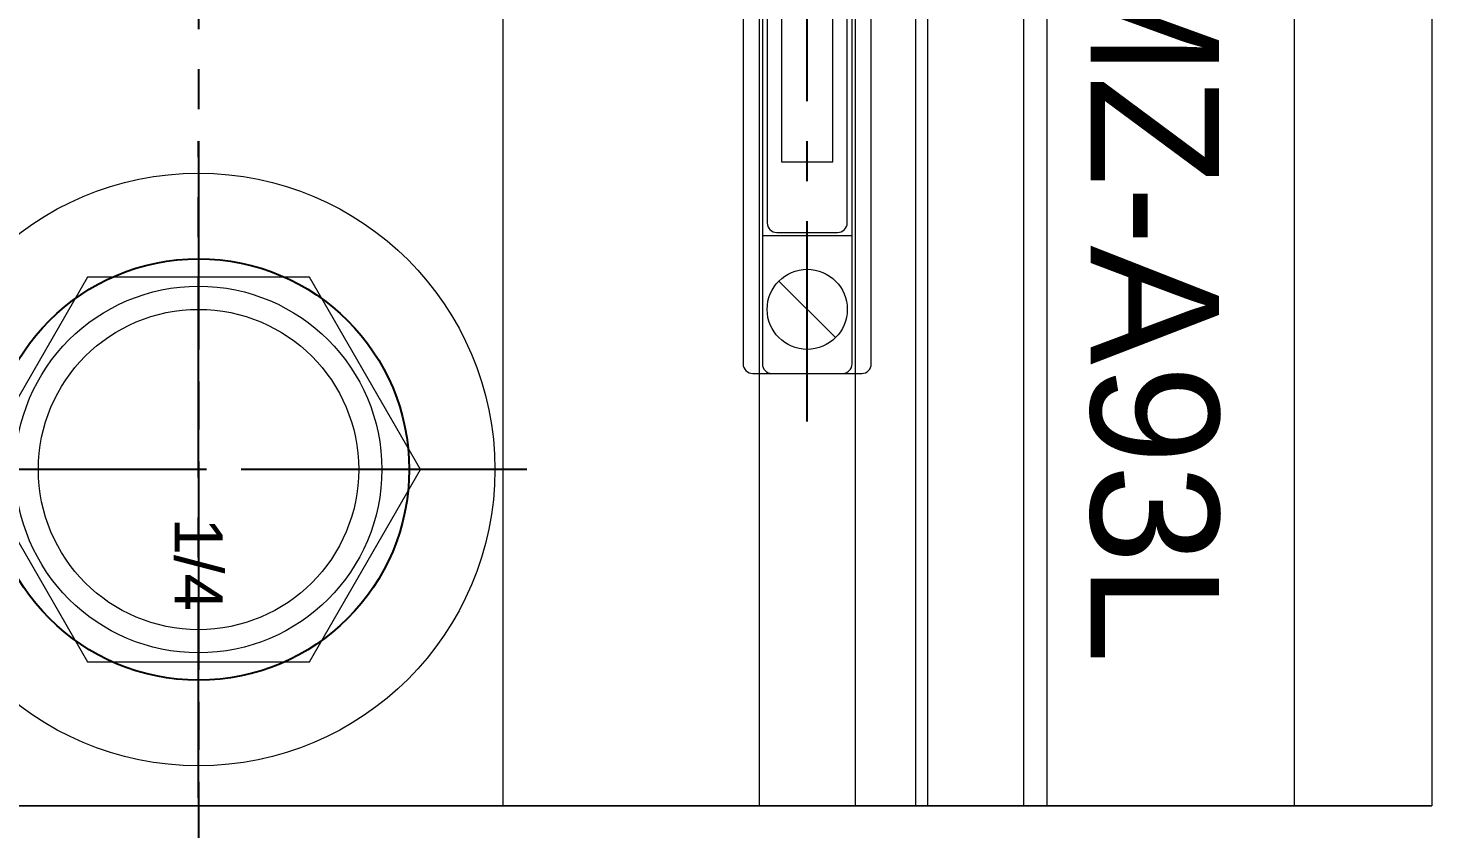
# Model space of a CAD drawing. Header units: inches. Extents: x 0 to 77285, y -118 to 40065.
# Drawn here: x 70690.54 to 70734.36, y 25157.23 to 25182.51 of the extents above; entities that cross this region are included whole.
import ezdxf
from ezdxf.enums import TextEntityAlignment as Align

# ---------------------------------------------------------------- set-up
doc = ezdxf.new("R2010")
doc.units = ezdxf.units.IN
doc.header["$LTSCALE"] = 5
doc.header["$MEASUREMENT"] = 0
doc.linetypes.add('CENTER', pattern=[2, 1.25, -0.25, 0.25, -0.25])
for name, color, linetype in [('11', 1, 'CENTER'), ('BOM-T', 4, 'Continuous'), ('T', 3, 'Continuous')]:
    doc.layers.add(name, color=color, linetype=linetype)
doc.layers.add('88', color=35, linetype='Continuous', lineweight=5)
doc.styles.get("Standard").update_dxf_attribs({"font": 'arial.ttf'})

# ---------------------------------------------------------------- blocks, each defined once
blk = doc.blocks.new('A$C323c1dae')
for p, q in [((9.5, 0), (9.5, -71)), ((9.5, 0), (9.5, -71)), ((17.5, 0), (17.5, -71)), ((17.5, 0), (17.5, -71)), ((20.5, 0), (20.5, -71)), ((20.5, 0), (20.5, -71)), ((22.379, 0), (22.379, -71)), ((22.75, 0), (22.75, -71)), ((25.75, 0), (25.75, -71)), ((26.479, 0), (26.479, -71)), ((34.205, 0), (34.205, -71)), ((38.5, 0), (38.5, -71)), ((38.5, 0), (38.5, -71)), ((17.6, -53.2), (20.4, -53.2)), ((19.884, -56.384), (18.116, -54.616)), ((-38.5, -71), (38.5, -71)), ((38.5, -71), (-38.5, -71))]:
    blk.add_line(p, q)
for points in [[(20.7, -57.5, 0.414214), (21, -57.2), (21, -33), (17, -33), (17, -57.2, 0.414214), (17.3, -57.5)], [(20.1, -57.5, 0.414214), (20.4, -57.2), (20.4, -33), (17.6, -33), (17.6, -57.2, 0.414214), (17.9, -57.5)], [(19.95, -53.1, 0.414214), (20.25, -52.8), (20.25, -37.7, 0.414214), (19.95, -37.4), (18.05, -37.4, 0.414214), (17.75, -37.7), (17.75, -52.8, 0.414214), (18.05, -53.1)]]:
    blk.add_lwpolyline(points, format="xyb", close=True)
for points in [[(19.8, -50.9), (19.8, -44.4), (18.2, -44.4), (18.2, -50.9)], [(-3.464, -66.5), (3.464, -66.5), (6.928, -60.5), (3.464, -54.5), (-3.464, -54.5), (-6.928, -60.5)]]:
    blk.add_lwpolyline(points, close=True)
for centre, radius in [((0, -60.5), 9.25), ((19, -55.5), 1.25), ((0, -60.5), 5.722), ((0, -60.5), 5)]:
    blk.add_circle(centre, radius)
at = {"layer": '11'}
for p, q in [((0, 59.5), (0, -72)), ((19, -59), (19, -31.5)), ((0, -50.25), (0, -70.75)), ((0, -70.75), (0, -50.25)), ((10.25, -60.5), (-28.15, -60.5)), ((10.25, -60.5), (-10.25, -60.5)), ((7.578, -60.5), (-7.578, -60.5))]:
    blk.add_line(p, q, dxfattribs=at)
at = {"layer": 'T'}
blk.add_circle((0, -60.5), 6.578, dxfattribs=at)
at = {"layer": 'BOM-T', "color": 4}
blk.add_text('CDQ2B63-25DMZ-A93L', height=4, rotation=270, dxfattribs=at).set_placement((29.852, -6), align=Align.MIDDLE_LEFT)
at = {"layer": 'Defpoints', "color": 4}
blk.add_text('1/4', height=1.5, rotation=270, dxfattribs=at).set_placement((0, -62), align=Align.MIDDLE_LEFT)

msp = doc.modelspace()

# ---------------------------------------------------------------- block references
at = {"layer": '88'}
msp.add_blockref('A$C323c1dae', (70695.86379752, 25229.23021317, 0), dxfattribs=at)

doc.saveas('drawing.dxf')
